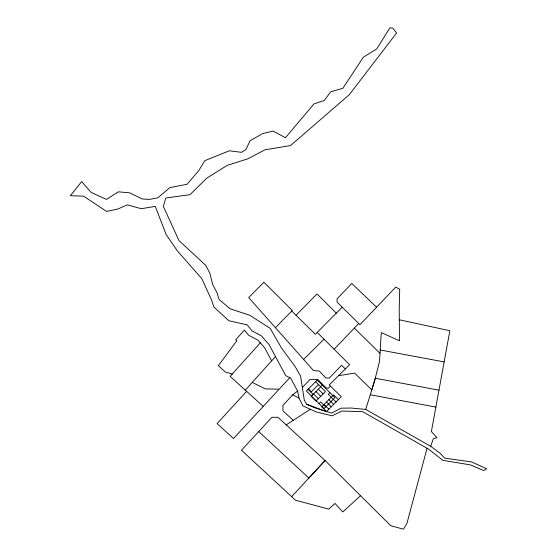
<?xml version="1.0" encoding="UTF-8"?>
<svg xmlns="http://www.w3.org/2000/svg" width="557" height="557" viewBox="0 0 557 557"><rect width="100%" height="100%" fill="white"/><g stroke="black" fill="none" stroke-linecap="round" stroke-linejoin="round"><path stroke-width="0.84" d="M427.073 448.267L406.895 523.51L403.435 529.15L390.826 525.766L325.086 460.521L277.929 417.29L271.907 417.304L241.48 450.209L295.44 500.186L328.762 509.126L334.98 503.431L342.785 511.967L360.546 495.716M365.719 409.423L351.195 408.037L341.204 408.177L331.603 413.078L315.067 407.933L306.677 404.264L304.31 400.211L300.578 376.149L294.959 366.283L281.612 348.209L270.159 328.338L249.752 315.269L230.076 308.759L219.131 299.499L217.07 292.898L212.6 284.321L209.829 273.132L205.714 265.348L178.992 240.582L163.285 206.299L165.902 197.965L190 194.685L206.661 178.226L227.207 165.373L247.844 158.829L265.021 149.784L290.566 145.551L349.371 94.62L396.619 32.954L392.594 27.989L389.872 27.85L376.706 48.967L363.338 57.204L342.903 88.257L330.726 91.828L324.251 100.469L313.932 103.936L285.463 137.732L273.111 131.083L262.709 133.576L250.002 140.81L245.936 149.596L241.46 152.34L229.359 150.773L204.725 160.708L198.71 170.714L187.082 184.27L169.934 187.577L157.819 197.819L149.589 199.371L142.293 198.995L129.67 192.826L118.328 191.824L106.443 199.399L91.063 192.36L81.677 181.596L70.349 195.716L83.641 196.161L106.554 211.43L117.715 209.049L127.268 204.865L141.269 208.694L155.306 206.396L166.167 234.601L177.523 251.096L201.78 278.563L211.883 300.794L213.853 307.011L228.934 320.776L247.141 324.835L252.036 330.9L261.414 335.885L269.163 344.762L285.727 375.669L290.552 378.043L297.577 390.937L298.977 398.06L302.938 405.879L316.118 411.902L332.16 415.828L341.887 411.031L362.67 411.693L428.493 449.074L442.857 460.34L470.421 464.9L483.706 470.568L486.651 468.75L471.647 461.927L444.695 458.174L440.127 453.245L430.686 446.303L365.719 409.423L374.645 380.709L379.498 361.57L381.294 332.571L399.48 340.821L399.209 308.759L399.71 289.25L395.783 287.071L359.94 324.682L337.048 302.047L337.034 298.879L351.787 283.429L376.574 307.234M430.686 446.303L433.36 438.679L437.008 437.725L431.383 431.529L449.861 330.733L399.334 319.781M260.3 342.834L230.145 376.379L263.064 406.262M245.303 390.144L275.492 356.571M246.647 391.362L217.105 423.605L233.515 438.505L289.814 377.681M297.605 391.091L292.669 394.85L282.963 405.35L282.977 410.913L293.254 420.333M291.645 496.684L325.086 460.521L308.87 478.059L258.727 431.55M334.109 349.253L358.722 323.533M302.333 387.491L310.117 379.428L317.671 379.38L326.151 387.944L328.247 388.243L330.412 386.105M275.423 327.676L292.314 310.5L263.886 282.246L248.701 297.563L313.466 370.537L319.252 371.039L325.887 377.924L329.257 378.126L341.559 365.301L345.368 368.929M342.221 307.185L315.373 334.291L296.046 315.29L317.044 293.929L336.289 313.173M318.479 384.574L311.335 391.766L308.46 388.904M311.377 395.985L313.006 394.342L308 389.371M322.259 385.033L320.63 386.676L315.624 381.698M319.043 403.609L320.679 401.966L325.685 406.937M329.925 392.657L328.296 394.293L336.024 402.008M306.677 404.264L326.499 411.595L341.309 396.695L329.201 384.929L349.615 364.724L317.232 332.411M303.593 359.411L324.049 339.213M286.221 424.887L310.34 409.263M338.572 375.655L354.614 373.106L371.791 389.9L375.272 378.238L438.965 390.178M278.702 389.197L265.278 388.856L252.237 382.429M380.215 349.984L444.145 361.918M370.28 394.76L435.866 407.09M232.255 374.026L225.362 372.034L218.365 365.691L236.899 340.689L235.688 339.812L244.432 330.085L248.526 335.161L257.995 340.188L264.686 347.853L271.649 360.845M292.669 394.85L298.977 398.06M354.343 328.108L380.006 353.326M291.757 311.064L296.046 315.29M338.405 399.613L333.615 394.85L321.702 406.833L326.499 411.595M318.305 389.162L323.095 393.924M328.853 399.641L333.643 404.403M315.923 391.557L320.714 396.319M326.472 402.036L331.262 406.798M313.542 393.952L318.332 398.721M324.09 404.438L328.881 409.2M317.253 380.062L306.371 391.014L324.049 408.58L334.931 397.628L317.253 380.062M320.686 386.767L311.161 396.354L315.951 401.117L325.483 391.529L320.686 386.767"/></g></svg>
